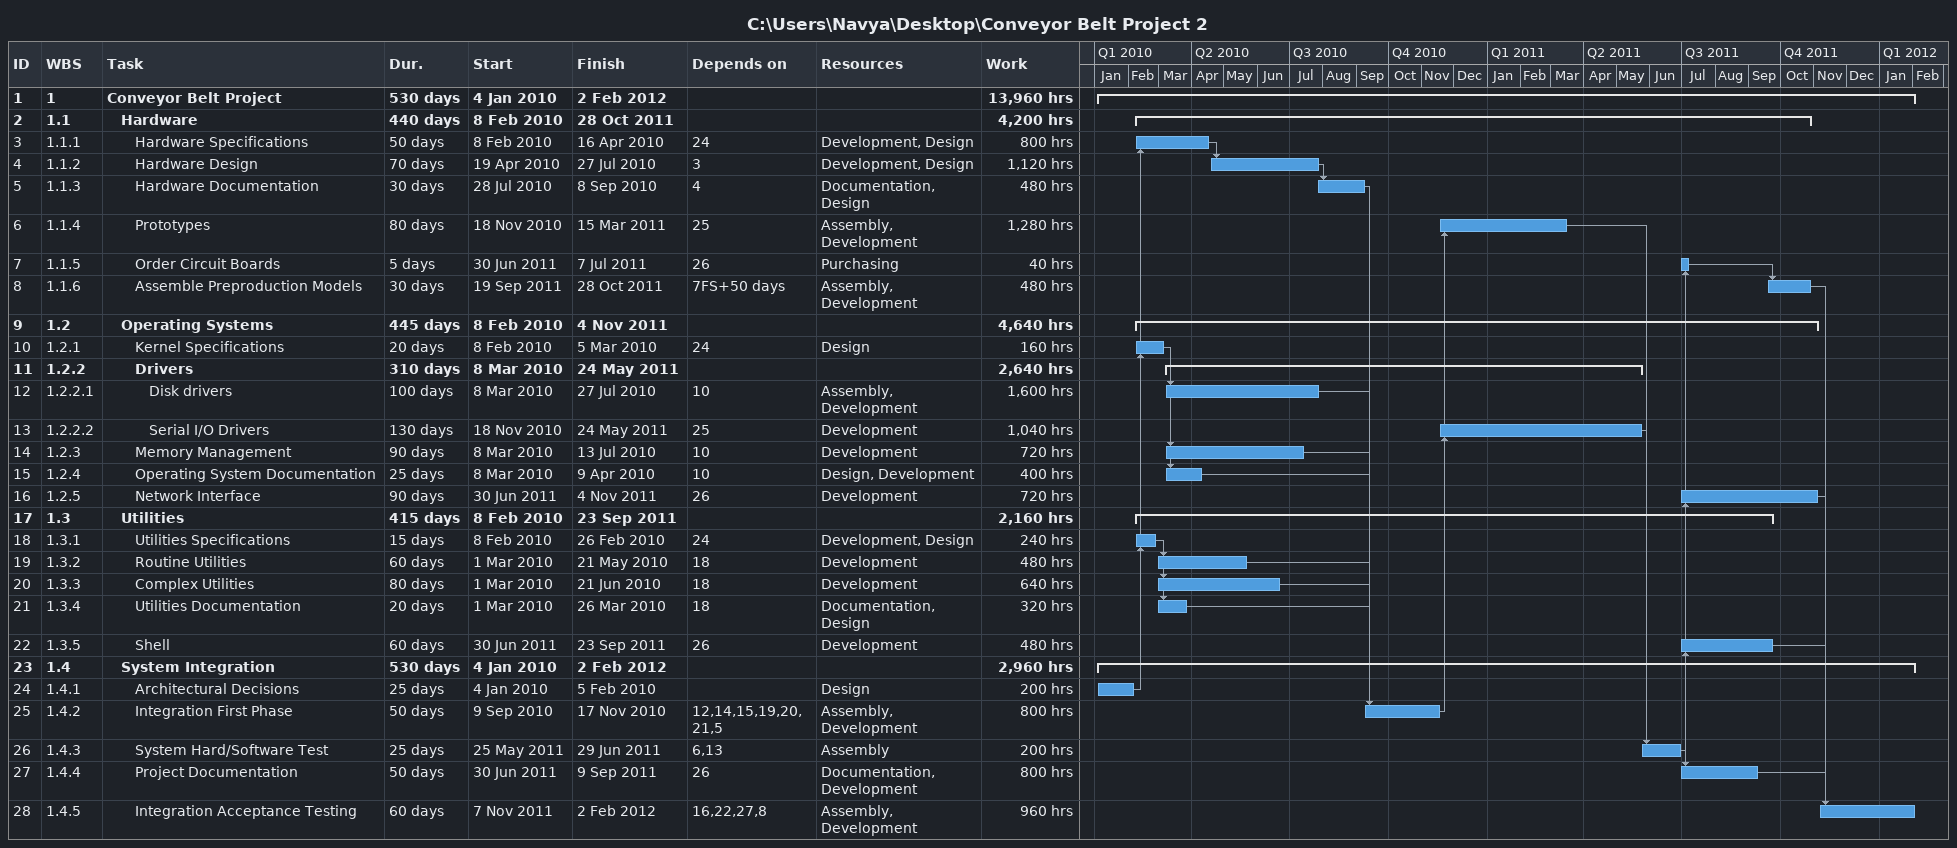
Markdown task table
C:\Users\Navya\Desktop\Conveyor Belt Project 2

| ID | WBS | Task | Duration | Start | Finish | Predecessors | Resources | Work (h) |
|---|---|---|---|---|---|---|---|---|
| 1 | 1 | **Conveyor Belt Project** | 530d | 2010-01-04 | 2012-02-02 |  |  | 13960 |
| 2 | 1.1 | **Hardware** | 440d | 2010-02-08 | 2011-10-28 |  |  | 4200 |
| 3 | 1.1.1 | Hardware Specifications | 50d | 2010-02-08 | 2010-04-16 | 24 | Development, Design | 800 |
| 4 | 1.1.2 | Hardware Design | 70d | 2010-04-19 | 2010-07-27 | 3 | Development, Design | 1120 |
| 5 | 1.1.3 | Hardware Documentation | 30d | 2010-07-28 | 2010-09-08 | 4 | Documentation, Design | 480 |
| 6 | 1.1.4 | Prototypes | 80d | 2010-11-18 | 2011-03-15 | 25 | Assembly, Development | 1280 |
| 7 | 1.1.5 | Order Circuit Boards | 5d | 2011-06-30 | 2011-07-07 | 26 | Purchasing | 40 |
| 8 | 1.1.6 | Assemble Preproduction Models | 30d | 2011-09-19 | 2011-10-28 | 7FS+50d | Assembly, Development | 480 |
| 9 | 1.2 | **Operating Systems** | 445d | 2010-02-08 | 2011-11-04 |  |  | 4640 |
| 10 | 1.2.1 | Kernel Specifications | 20d | 2010-02-08 | 2010-03-05 | 24 | Design | 160 |
| 11 | 1.2.2 | **Drivers** | 310d | 2010-03-08 | 2011-05-24 |  |  | 2640 |
| 12 | 1.2.2.1 | Disk drivers | 100d | 2010-03-08 | 2010-07-27 | 10 | Assembly, Development | 1600 |
| 13 | 1.2.2.2 | Serial I/O Drivers | 130d | 2010-11-18 | 2011-05-24 | 25 | Development | 1040 |
| 14 | 1.2.3 | Memory Management | 90d | 2010-03-08 | 2010-07-13 | 10 | Development | 720 |
| 15 | 1.2.4 | Operating System Documentation | 25d | 2010-03-08 | 2010-04-09 | 10 | Design, Development | 400 |
| 16 | 1.2.5 | Network Interface | 90d | 2011-06-30 | 2011-11-04 | 26 | Development | 720 |
| 17 | 1.3 | **Utilities** | 415d | 2010-02-08 | 2011-09-23 |  |  | 2160 |
| 18 | 1.3.1 | Utilities Specifications | 15d | 2010-02-08 | 2010-02-26 | 24 | Development, Design | 240 |
| 19 | 1.3.2 | Routine Utilities | 60d | 2010-03-01 | 2010-05-21 | 18 | Development | 480 |
| 20 | 1.3.3 | Complex Utilities | 80d | 2010-03-01 | 2010-06-21 | 18 | Development | 640 |
| 21 | 1.3.4 | Utilities Documentation | 20d | 2010-03-01 | 2010-03-26 | 18 | Documentation, Design | 320 |
| 22 | 1.3.5 | Shell | 60d | 2011-06-30 | 2011-09-23 | 26 | Development | 480 |
| 23 | 1.4 | **System Integration** | 530d | 2010-01-04 | 2012-02-02 |  |  | 2960 |
| 24 | 1.4.1 | Architectural Decisions | 25d | 2010-01-04 | 2010-02-05 |  | Design | 200 |
| 25 | 1.4.2 | Integration First Phase | 50d | 2010-09-09 | 2010-11-17 | 12, 14, 15, 19, 20, 21, 5 | Assembly, Development | 800 |
| 26 | 1.4.3 | System Hard/Software Test | 25d | 2011-05-25 | 2011-06-29 | 6, 13 | Assembly | 200 |
| 27 | 1.4.4 | Project Documentation | 50d | 2011-06-30 | 2011-09-09 | 26 | Documentation, Development | 800 |
| 28 | 1.4.5 | Integration Acceptance Testing | 60d | 2011-11-07 | 2012-02-02 | 16, 22, 27, 8 | Assembly, Development | 960 |
